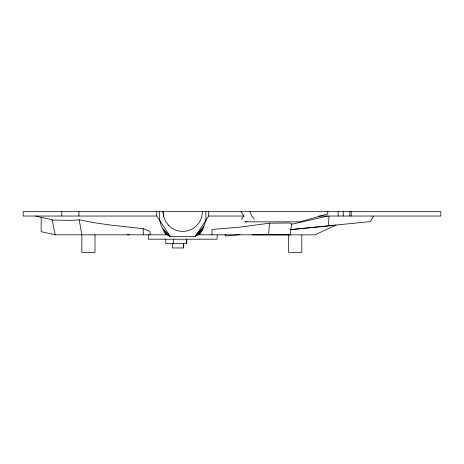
<?xml version="1.0" encoding="UTF-8"?>
<svg xmlns="http://www.w3.org/2000/svg" width="464" height="464" viewBox="0 0 464 464"><rect width="100%" height="100%" fill="white"/><g stroke="black" fill="none" stroke-linecap="round" stroke-linejoin="round"><path stroke-width="0.7" d="M290.505 229.639L328.46 225.922L328.97 216.038M268.633 234.813L269.416 223.201L289.362 222.987L291.711 223.671L290.064 234.813L198.018 234.813M202.443 211.665L201.77 216.763A19.72 19.72 0 0 1 168.757 225.579M166.002 234.488L165.381 233.514L166.002 234.488L170.224 236.373L195.245 236.373L199.468 234.192C204.409 229.21 204.125 221.264 208.707 216.038L208.707 211.665M373.555 216.038L370.475 221.577L290.423 229.645M199.468 234.488L200.083 233.514L199.468 234.192M241.367 219.211L243.936 216.038L240.984 211.665M203.916 226.067L195.245 236.373L202.06 230.353M203.093 228.242L195.245 236.373L205.883 220.365L205.883 211.665M327.596 216.038L291.032 224.419M269.416 223.201L239.099 227.232L211.978 229.431L211.978 234.813M150.098 234.813L150.098 231.455L143.144 228.688L111.563 225.202L94.505 222.766L79.228 219.82L71.27 220.417L53.203 220.052L41.168 217.245L41.168 231.687L55.274 234.813L167.452 234.813M246.987 221.577L244.899 221.827L300.04 221.827L327.793 213.945L327.793 211.665M328.46 225.922L336.04 225.133L314.952 234.865L252.393 234.865M240.103 234.587L225.724 235.996L225.121 234.343M159.587 211.665C158.421 221.044 161.646 231.414 170.224 236.373L156.757 216.038L23.2 216.038L23.2 211.665L440.8 211.665L440.8 216.038L318.327 216.038M208.707 216.038L243.936 216.038M127.206 234.714L129.172 234.813M127.513 234.714L128.418 234.813M35.711 216.038L41.168 217.343M162.365 228.242L170.224 236.373M164.766 232.829L163.409 230.353M254.266 219.211L251.83 216.096L249.87 211.665M168.797 225.597L165.66 221.519L163.688 216.763L163.021 211.665L163.688 216.763M52.136 219.866L55.274 234.813M79.228 219.82L81.838 234.813L81.838 252.335L94.975 252.335L94.975 234.813M143.144 228.688L143.364 234.813M351.196 211.665L351.196 216.038M349.844 211.665L349.844 216.038M343.232 211.665L343.232 216.038M338.14 211.665L338.14 216.038M301.809 234.865L301.809 252.335L288.672 252.335L288.672 234.865M217.135 234.813L217.135 239.192L148.323 239.192L148.323 234.813M186.737 239.192L186.737 243.571L165.764 243.571L165.764 239.192M186.615 239.192L186.615 243.571M183.68 243.571L183.68 247.956L172.451 247.956L172.451 243.571M183.611 243.571L183.611 247.956M173.455 239.192L173.455 243.571M156.757 211.665L156.757 216.038M78.921 211.665L78.921 216.038M61.799 211.665L61.799 216.038"/></g></svg>
